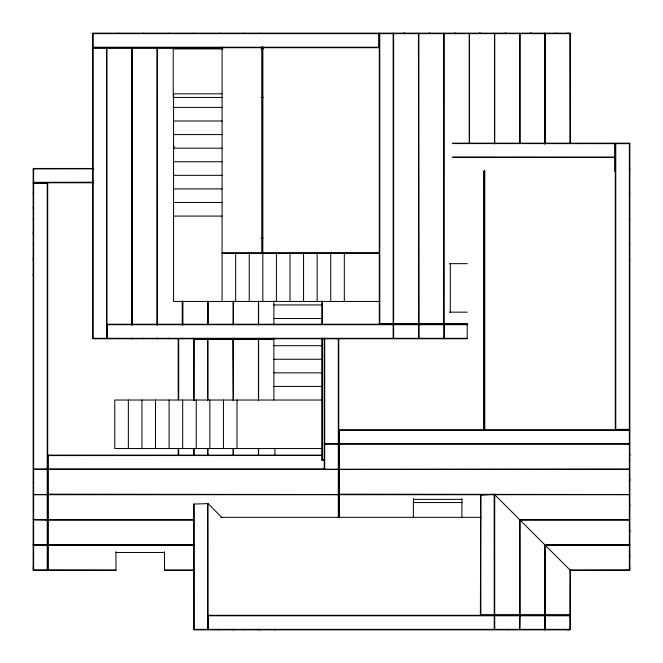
<?xml version="1.0" encoding="UTF-8"?>
<svg xmlns="http://www.w3.org/2000/svg" width="663" height="663" viewBox="0 0 663 663"><rect width="100%" height="100%" fill="white"/><g stroke="black" fill="none" stroke-linecap="round" stroke-linejoin="round"><path stroke-width="0.99" d="M570.362 143.208L570.362 33.639L569.882 33.15L93.118 33.15L93.118 338.776L466.744 338.776L467.233 338.296L467.233 324.704L466.744 324.224M131.68 324.87L131.763 47.703L132.244 48.192L132.244 324.87M418.419 338.776L418.892 338.296L418.892 324.704L418.336 323.735L418.254 324.224L418.336 324.704L418.892 323.735L418.892 33.639L418.419 33.15L418.726 323.735L418.254 324.224L107.447 324.224L107.447 338.776L106.975 338.296L106.975 48.192L106.494 47.703L106.494 338.776L106.975 338.296M156.957 324.87L157.04 47.703L157.521 48.192L157.521 324.87M183.179 338.296L182.143 338.776L182.789 338.296M518.897 519.817L629.361 519.817L629.85 519.336L629.361 519.983L519.933 519.983L519.983 614.808L519.419 615.778L519.336 615.297L519.419 614.808L519.983 615.778L519.983 629.361L519.51 629.85L519.817 615.778L519.336 615.297L208.538 615.297L208.538 629.85L208.058 629.361L208.058 503.623L193.729 504.071L193.729 629.361L194.209 629.85L569.882 629.85L570.362 629.361L570.362 615.778L569.882 615.297L545.782 615.297M258.603 400.054L258.603 339.265L257.957 338.776L258.603 338.296M219.312 629.85L218.831 629.361M429.359 33.15L429.276 33.639L429.193 33.15L429.839 33.639L430.312 33.15L429.665 33.639M443.522 324.224L443.605 323.735L443.605 324.704L443.688 33.15L444.169 33.639L444.169 323.735L443.688 324.224L444.169 324.704L444.169 338.296L443.522 338.776L444.003 338.296L444.003 324.704L443.522 324.224L418.419 324.224M544.696 144.045L544.779 33.15L545.259 33.639L545.259 143.051M544.696 614.808L545.259 615.778L545.259 629.361L544.779 629.85L544.696 544.696L629.85 544.779L629.361 545.259L544.713 545.259M544.696 629.361L544.613 629.85L545.085 629.361L545.085 615.778M569.882 629.85L570.023 570.023M629.585 569.185L629.85 567.652M173.557 149.109L174.129 146.142M92.638 47.222L379.294 47.222L378.813 47.703L93.118 47.703L92.638 47.222L92.638 33.639L93.118 33.15M93.118 338.776L92.638 338.296L92.638 48.192L93.118 47.703M117.741 33.639L118.387 33.15L117.915 33.639M143.017 33.639L143.664 33.15L143.183 33.639M168.286 33.639L168.932 33.15L168.46 33.639M193.563 33.639L194.209 33.15L193.729 33.639M218.831 33.639L219.478 33.15L218.997 33.639M244.108 33.639L244.746 33.15L244.274 33.639M33.15 260.592L33.639 260.103M33.15 275.377L33.639 274.88L33.15 274.391M379.294 33.639L379.766 33.15L379.766 324.224L379.294 323.735L379.294 33.639L378.813 33.15L378.813 47.703M107.447 324.224L106.975 324.704L467.233 324.704M132.078 324.704L132.724 324.224L132.244 324.704M157.346 324.704L157.993 324.224L157.521 324.704M182.623 324.704L183.096 324.224L183.179 324.704M193.729 400.311L193.729 339.265L194.209 338.776L193.563 338.296M207.892 338.296L207.411 338.776L207.502 338.296L207.502 400.096M208.058 338.296L207.585 338.776L208.058 339.265L208.058 400.129M233.169 338.296L232.688 338.776L232.771 339.265L232.771 338.296L233.169 400.245M233.335 338.296L232.854 338.776L233.335 339.265L233.335 400.303M257.957 338.776L258.437 338.296M208.538 615.297L208.058 615.778L570.362 615.778M208.058 629.361L207.585 629.85L207.502 503.557M519.336 615.297L519.817 614.808L519.817 519.817M544.779 615.297L545.259 614.808L545.259 545.259M569.882 615.297L570.362 614.808L570.362 570.362L494.15 494.15L494.233 629.85L494.714 629.361L494.714 615.778L494.233 615.297L494.714 614.808L494.714 494.714M629.85 555.171L629.361 555.669L629.85 556.158M33.639 191.748L33.15 192.229L33.639 192.229M629.361 460.503L629.85 460.014L629.361 460.014M508.496 629.361L508.007 629.85L508.007 629.361M193.753 544.696L48.192 544.696L47.703 544.779L47.703 569.882L47.222 570.362L33.639 570.362L33.15 569.882L33.15 168.932L33.639 168.46L93.516 168.46M93.516 182.789L33.639 182.789L33.15 183.27L47.703 183.27L47.703 493.065M33.639 193.729L33.15 194.209L33.639 193.563M33.639 218.831L33.15 219.478L33.639 218.997M33.639 244.108L33.15 244.746L33.639 244.274M321.77 455.108L48.192 455.108L47.703 455.589L321.77 455.498M47.703 494.233L47.222 494.714L33.639 494.714L33.15 494.068L33.639 494.54L47.222 494.54L47.703 494.068L48.192 494.15L47.222 494.15L338.296 494.54L338.776 494.068L339.265 494.15L338.296 494.15L629.361 494.54L629.85 494.068L629.361 494.714L339.265 494.714L338.776 494.233L338.296 494.714L48.192 494.714L47.703 494.233L47.703 519.336L48.192 519.817L193.753 519.817M47.703 519.336L47.222 519.817L33.15 519.51L33.639 519.983L47.222 519.983L48.192 519.419L47.703 519.336L47.222 519.419L48.192 519.983L193.753 519.983M556.158 33.15L555.669 33.639L555.171 33.15M47.703 519.51L47.703 544.613L47.222 545.085L33.639 545.085L33.15 544.613L47.222 544.696L48.192 545.259L193.753 545.259M47.703 544.779L47.222 545.259L33.639 545.259L33.15 544.779L33.639 544.696M615.778 143.183L615.778 429.831L615.297 429.359L615.297 143.664L615.778 143.183L629.361 143.183L629.85 143.664L629.85 569.882L629.361 570.362L569.484 570.362M339.265 429.831L338.776 430.312L629.85 430.312L629.361 429.831L339.265 429.831L339.265 517.811M338.296 517.811L338.296 338.296L338.776 338.776L338.776 468.791L338.296 469.271L324.704 469.271L324.224 468.791L324.224 338.296M338.776 468.791L339.265 469.271L629.85 468.965L629.361 469.437L339.265 469.437L338.296 468.882L338.776 468.791L339.265 468.882L338.296 469.437L48.192 469.437L47.222 468.882L33.15 468.965L33.639 469.437L47.222 469.437L48.192 468.882L324.87 468.882M274.391 629.85L274.88 629.361L275.377 629.85M629.361 429.831L629.85 429.359L615.297 429.359M260.103 33.639L260.592 33.15M480.774 495.062L480.377 614.808L480.857 615.297L480.774 495.062L493.405 494.341M335.984 338.776L337.525 338.453M33.15 168.932L93.516 168.85M452.721 143.581L629.85 143.664M47.222 544.696L48.192 544.696M115.959 570.023L33.15 569.882M629.361 544.696L629.85 544.613L629.361 545.085L544.713 545.085M629.85 569.882L569.484 570.023M567.652 629.85L569.185 629.585M92.638 33.639L570.362 33.639M92.638 48.192L222.122 48.192M222.851 48.913L173.225 48.913L173.225 97.428L222.594 97.428M261.114 48.913L263.352 48.913M222.072 93.831L173.557 93.831L173.557 301.458L380.073 301.458M261.114 97.428L263.352 97.428M173.557 107.414L222.072 107.414M173.557 120.998L222.072 120.998M173.557 134.581L222.072 134.581M452.721 143.183L614.808 143.183L615.297 143.664M173.557 148.164L222.072 148.164M452.721 156.957L615.297 157.04L614.808 157.521L452.721 157.521M173.557 161.747L222.072 161.747M629.361 169.91L629.85 169.91L629.361 169.43M173.557 175.33L222.072 175.33M93.516 182.226L33.15 182.308L33.639 182.789M173.557 188.914L222.072 188.914M173.557 202.497L222.072 202.497M173.557 216.08L222.072 216.08M261.073 238.125L263.244 238.125M262.863 252.843L262.374 252.843L262.374 46.965M222.072 252.943L379.551 252.843M222.072 253.208L261.893 253.216L261.893 46.965M262.863 253.216L379.551 253.208M449.481 263.659L467.249 263.659M273.877 304.939L322.392 304.939M449.481 312.165L467.249 312.165M273.877 318.522L322.392 318.522M379.294 323.735L467.266 323.735M443.688 324.224L467.788 324.224M92.638 338.296L467.233 338.296M193.729 339.265L273.86 339.265M273.877 345.688L322.392 345.688M273.877 359.271L322.392 359.271M273.877 372.855L322.392 372.855M273.877 386.438L322.392 386.438M322.392 400.021L114.765 400.021L114.765 448.536L322.392 448.536M321.845 338.196L321.845 460.014L324.456 460.014M321.845 460.014L324.456 460.503M33.639 482.332L33.15 482.332L33.639 482.813M413.38 499.372L461.896 499.372M413.38 502.554L462.459 502.554M220.994 517.331L338.296 517.331L338.776 516.842L339.265 517.331L481.089 517.331M193.753 545.085L48.192 545.085L47.703 544.613M115.959 552.478L164.474 552.478M164.474 570.023L194.375 570.023M47.703 569.882L48.192 570.362L115.959 570.362L115.959 551.674M194.375 570.362L164.474 570.362L164.474 551.674M480.377 614.808L570.362 614.808M519.51 615.297L544.613 615.297L545.085 614.808L545.085 545.085M193.729 629.361L570.362 629.361M567.652 33.15L569.185 33.415M324.224 468.791L324.704 468.882M629.361 168.286L629.85 168.932L629.361 168.46M629.361 193.563L629.85 194.209L629.361 193.729M629.361 218.831L629.85 219.478L629.361 218.997M629.361 244.108L629.85 244.746L629.361 244.274M47.703 183.27L47.222 182.789L47.222 570.362M260.103 629.361L260.592 629.85M208.058 503.623L222.138 517.704M217.423 629.361L217.903 629.85L217.903 629.361M505.654 33.639L505.007 33.15L505.479 33.639L506.126 33.15L506.043 33.639L505.96 33.15M455.108 33.639L454.462 33.15L454.942 33.639L455.589 33.15L455.498 33.639L455.415 33.15M629.361 260.103L629.85 260.592M208.058 48.192L207.411 47.703L207.892 48.192M182.789 48.192L182.143 47.703L182.623 48.192M418.254 324.224L418.726 324.704L418.726 338.296M193.729 338.296L194.209 338.776L194.118 400.27M168.46 338.296L168.932 338.776L168.286 338.296M143.183 338.296L143.664 338.776L143.017 338.296M117.915 338.296L118.387 338.776L117.741 338.296M244.274 629.361L244.746 629.85L244.108 629.361M569.882 33.15L570.023 143.249M544.696 33.639L544.613 33.15L545.085 33.639L545.085 143.987M156.957 48.192L156.874 47.703L157.346 48.192L157.346 324.87M131.68 48.192L131.597 47.703L132.078 48.192L132.078 324.87M194.209 629.85L194.118 503.971M33.15 567.652L33.415 569.185M629.361 143.183L629.361 570.362M614.808 143.183L614.808 171.576M519.983 143.382L519.983 33.639L519.336 33.15L519.817 33.639L519.817 143.274M494.714 143.075L494.714 33.639L494.068 33.15L494.54 33.639L494.54 143.979M484.802 170.946L484.802 430.08M484.371 170.946L484.371 430.08M484.313 170.946L484.313 430.08M483.824 170.946L483.824 430.08M469.437 143.672L469.437 33.639L468.791 33.15L469.271 33.639L469.271 143.067M461.896 498.568L461.896 517.331M450.285 263.659L450.285 312.165M413.38 498.568L413.38 517.331M344.321 252.943L344.321 301.458M338.776 468.965L338.776 493.065M338.776 494.233L338.776 517.331M330.738 252.943L330.738 301.458M324.704 338.147L324.704 469.271M322.392 301.027L322.392 324.771M322.392 338.196L322.392 460.503M321.845 301.027L321.845 324.771M317.154 252.943L317.154 301.458M303.571 252.943L303.571 301.458M289.988 252.943L289.988 301.458M276.405 252.943L276.405 301.458M274.88 448.486L274.88 454.669M273.877 300.828L273.877 324.969M273.877 338.014L273.877 400.021M262.863 46.965L262.821 301.458M258.603 301.035L258.603 324.837M258.603 448.486L258.603 454.669M258.437 301.433L258.437 324.986M258.437 339.265L258.437 400.054M258.437 448.486L258.437 454.669M249.238 252.943L249.238 301.458M237.014 400.021L237.014 448.536M235.655 252.943L235.655 301.458M233.335 301.251L233.335 324.911M233.335 448.934L233.335 455.141M233.169 301.184L233.169 324.895M233.169 448.826L233.169 455.033M223.431 400.021L223.431 448.536M222.072 46.965L222.072 301.458M209.848 400.021L209.848 448.536M208.058 301.085L208.058 324.853M208.058 448.611L208.058 454.801M207.892 301.101L207.892 324.862M207.502 448.561L207.502 454.752M196.265 400.021L196.265 448.536M194.118 448.868L194.118 455.067M193.729 448.942L193.729 455.15M182.789 301.217L182.789 324.903M182.623 301.126L182.623 324.87M182.681 400.021L182.681 448.536M182.226 301.085L182.226 324.853M178.687 338.826L178.687 399.739M178.687 448.263L178.687 455.489M178.198 338.826L178.198 399.739M178.198 448.263L178.198 455.489M169.098 400.021L169.098 448.536M155.515 400.021L155.515 448.536M141.932 400.021L141.932 448.536M128.349 400.021L128.349 448.536M48.192 455.108L48.192 570.362M33.639 168.46L33.639 570.362M131.68 338.296L131.597 338.776L132.078 338.296L132.724 338.776L131.68 338.296M156.957 338.296L156.874 338.776L157.346 338.296L157.993 338.776L156.957 338.296M232.771 629.361L232.688 629.85L233.169 629.361L233.807 629.85L232.771 629.361M258.04 629.361L257.957 629.85L258.437 629.361L259.084 629.85L258.04 629.361M393.142 33.15L393.142 338.776L393.623 338.296L393.623 324.704L393.142 324.224L393.623 323.735L393.623 33.639L393.142 33.15M404.082 33.15L403.999 33.639L403.916 33.15L404.96 33.639L405.043 33.15L404.563 33.639L404.082 33.15M479.904 33.15L479.821 33.639L479.73 33.15L480.774 33.639L480.857 33.15L480.377 33.639L479.904 33.15M530.45 33.15L530.359 33.639L530.276 33.15L531.32 33.639L531.403 33.15L530.922 33.639L530.45 33.15M33.639 208.058L33.15 208.538L33.639 208.455L33.15 207.411L33.639 208.058M33.639 233.169L33.15 233.807L33.639 233.335L33.15 232.688L33.639 233.169M33.639 258.437L33.15 259.084L33.639 258.603L33.15 257.957L33.639 258.437M338.776 443.688L338.296 444.169L324.704 444.169L324.224 443.688L629.85 443.688L629.361 444.169L339.265 444.169L338.776 443.688M629.85 454.462L629.361 455.498L629.85 455.589L629.361 455.108L629.85 454.462M629.85 479.73L629.361 480.774L629.85 480.857L629.361 480.377L629.85 479.73M629.85 505.007L629.361 506.043L629.85 506.126L629.361 505.654L629.85 505.007M629.85 530.276L629.361 531.32L629.85 531.403L629.361 530.922L629.85 530.276"/></g></svg>
